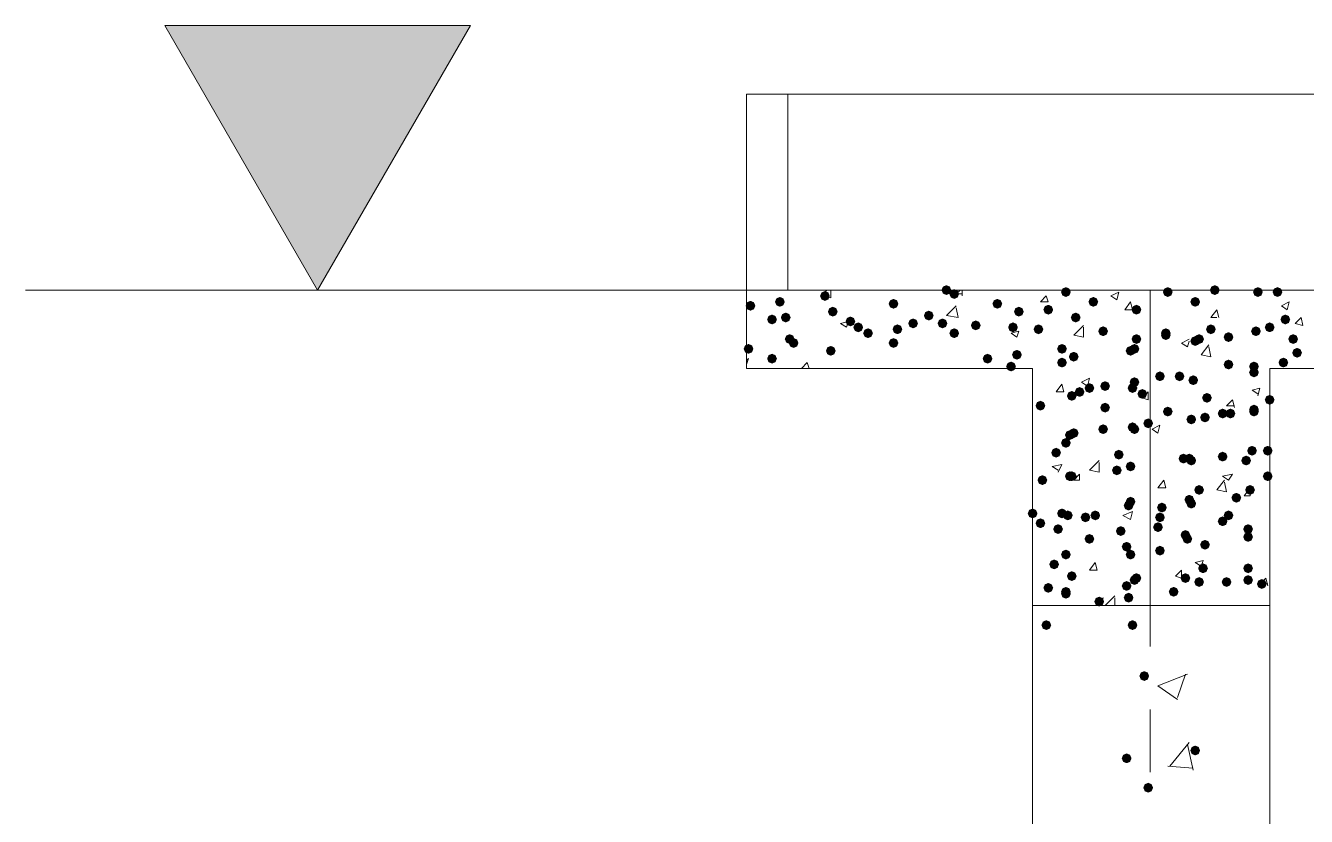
# Model space of a CAD drawing. Header units: millimetres. Extents: x 29 to 95071, y 20 to 67221.
# Drawn here: x 3558 to 6798, y 41572 to 43573 of the extents above; entities that cross this region are included whole.
import ezdxf

# ---------------------------------------------------------------- set-up
doc = ezdxf.new("R2010")
doc.units = ezdxf.units.MM

msp = doc.modelspace()

# ---------------------------------------------------------------- hatches: boundary and pattern name
h = msp.add_hatch(color=7)
h.dxf.hatch_style = 2
h.paths.add_polyline_path([(3910.1, 43572.9), (4683.3, 43572.9), (4296.7, 42903.8)])
h = msp.add_hatch(color=7)
h.dxf.hatch_style = 2
h.paths.add_polyline_path([(5887.7, 42891.4), (5879, 42895), (5875.3, 42903.8), (5879, 42912.5), (5887.7, 42916.2), (5896.5, 42912.5), (5900.1, 42903.8), (5896.5, 42895)])
h = msp.add_hatch(color=7)
h.dxf.hatch_style = 2
h.paths.add_polyline_path([(5907.6, 42881.5), (5898.8, 42885.1), (5895.2, 42893.9), (5898.8, 42902.6), (5907.6, 42906.2), (5916.3, 42902.6), (5919.9, 42893.9), (5916.3, 42885.1)])
h = msp.add_hatch(color=7)
h.dxf.hatch_style = 2
h.paths.add_polyline_path([(6190.1, 42886.4), (6181.3, 42890.1), (6177.7, 42898.8), (6181.3, 42907.6), (6190.1, 42911.2), (6198.8, 42907.6), (6202.5, 42898.8), (6198.8, 42890.1)])
h = msp.add_hatch(color=7)
h.dxf.hatch_style = 2
h.paths.add_polyline_path([(6447.8, 42886.4), (6439.1, 42890.1), (6435.4, 42898.8), (6439.1, 42907.6), (6447.8, 42911.2), (6456.6, 42907.6), (6460.2, 42898.8), (6456.6, 42890.1)])
h = msp.add_hatch(color=7)
h.dxf.hatch_style = 2
h.paths.add_polyline_path([(6566.8, 42891.4), (6558, 42895), (6554.4, 42903.8), (6558, 42912.5), (6566.8, 42916.2), (6575.5, 42912.5), (6579.2, 42903.8), (6575.5, 42895)])
h = msp.add_hatch(color=7)
h.dxf.hatch_style = 2
h.paths.add_polyline_path([(6675.8, 42886.4), (6667.1, 42890.1), (6663.4, 42898.8), (6667.1, 42907.6), (6675.8, 42911.2), (6684.6, 42907.6), (6688.2, 42898.8), (6684.6, 42890.1)])
h = msp.add_hatch(color=7)
h.dxf.hatch_style = 2
h.paths.add_polyline_path([(6725.4, 42886.4), (6716.6, 42890.1), (6713, 42898.8), (6716.6, 42907.6), (6725.4, 42911.2), (6734.1, 42907.6), (6737.8, 42898.8), (6734.1, 42890.1)])
h = msp.add_hatch(color=7)
h.dxf.hatch_style = 2
h.paths.add_polyline_path([(5392.1, 42851.7), (5383.3, 42855.4), (5379.7, 42864.1), (5383.3, 42872.9), (5392.1, 42876.5), (5400.8, 42872.9), (5404.5, 42864.1), (5400.8, 42855.4)])
h = msp.add_hatch(color=7)
h.dxf.hatch_style = 2
h.paths.add_polyline_path([(5466.4, 42861.6), (5457.7, 42865.3), (5454, 42874), (5457.7, 42882.8), (5466.4, 42886.4), (5475.2, 42882.8), (5478.8, 42874), (5475.2, 42865.3)])
h = msp.add_hatch(color=7)
h.dxf.hatch_style = 2
h.paths.add_polyline_path([(5580.4, 42876.5), (5571.7, 42880.1), (5568, 42888.9), (5571.7, 42897.6), (5580.4, 42901.3), (5589.2, 42897.6), (5592.8, 42888.9), (5589.2, 42880.1)])
h = msp.add_hatch(color=7)
h.dxf.hatch_style = 2
h.paths.add_polyline_path([(5753.9, 42856.7), (5745.2, 42860.3), (5741.5, 42869.1), (5745.2, 42877.8), (5753.9, 42881.5), (5762.7, 42877.8), (5766.3, 42869.1), (5762.7, 42860.3)])
h = msp.add_hatch(color=7)
h.dxf.hatch_style = 2
h.paths.add_polyline_path([(6016.6, 42856.7), (6007.8, 42860.3), (6004.2, 42869.1), (6007.8, 42877.8), (6016.6, 42881.5), (6025.4, 42877.8), (6029, 42869.1), (6025.4, 42860.3)])
h = msp.add_hatch(color=7)
h.dxf.hatch_style = 2
h.paths.add_polyline_path([(6259.5, 42861.6), (6250.7, 42865.3), (6247.1, 42874), (6250.7, 42882.8), (6259.5, 42886.4), (6268.2, 42882.8), (6271.9, 42874), (6268.2, 42865.3)])
h = msp.add_hatch(color=7)
h.dxf.hatch_style = 2
h.paths.add_polyline_path([(6517.2, 42861.6), (6508.5, 42865.3), (6504.8, 42874), (6508.5, 42882.8), (6517.2, 42886.4), (6526, 42882.8), (6529.6, 42874), (6526, 42865.3)])
h = msp.add_hatch(color=7)
h.dxf.hatch_style = 2
h.paths.add_polyline_path([(5446.6, 42817), (5437.8, 42820.7), (5434.2, 42829.4), (5437.8, 42838.2), (5446.6, 42841.8), (5455.3, 42838.2), (5459, 42829.4), (5455.3, 42820.7)])
h = msp.add_hatch(color=7)
h.dxf.hatch_style = 2
h.paths.add_polyline_path([(5481.3, 42822), (5472.5, 42825.6), (5468.9, 42834.4), (5472.5, 42843.1), (5481.3, 42846.8), (5490, 42843.1), (5493.7, 42834.4), (5490, 42825.6)])
h = msp.add_hatch(color=7)
h.dxf.hatch_style = 2
h.paths.add_polyline_path([(5600.3, 42836.8), (5591.5, 42840.5), (5587.9, 42849.2), (5591.5, 42858), (5600.3, 42861.6), (5609, 42858), (5612.6, 42849.2), (5609, 42840.5)])
h = msp.add_hatch(color=7)
h.dxf.hatch_style = 2
h.paths.add_polyline_path([(5843.1, 42826.9), (5834.4, 42830.6), (5830.7, 42839.3), (5834.4, 42848.1), (5843.1, 42851.7), (5851.9, 42848.1), (5855.5, 42839.3), (5851.9, 42830.6)])
h = msp.add_hatch(color=7)
h.dxf.hatch_style = 2
h.paths.add_polyline_path([(6071.1, 42836.8), (6062.4, 42840.5), (6058.7, 42849.2), (6062.4, 42858), (6071.1, 42861.6), (6079.9, 42858), (6083.5, 42849.2), (6079.9, 42840.5)])
h = msp.add_hatch(color=7)
h.dxf.hatch_style = 2
h.paths.add_polyline_path([(6145.5, 42841.8), (6136.7, 42845.4), (6133.1, 42854.2), (6136.7, 42862.9), (6145.5, 42866.6), (6154.2, 42862.9), (6157.9, 42854.2), (6154.2, 42845.4)])
h = msp.add_hatch(color=7)
h.dxf.hatch_style = 2
h.paths.add_polyline_path([(6214.9, 42822), (6206.1, 42825.6), (6202.5, 42834.4), (6206.1, 42843.1), (6214.9, 42846.8), (6223.6, 42843.1), (6227.3, 42834.4), (6223.6, 42825.6)])
h = msp.add_hatch(color=7)
h.dxf.hatch_style = 2
h.paths.add_polyline_path([(6368.5, 42841.8), (6359.8, 42845.4), (6356.1, 42854.2), (6359.8, 42862.9), (6368.5, 42866.6), (6377.3, 42862.9), (6380.9, 42854.2), (6377.3, 42845.4)])
h = msp.add_hatch(color=7)
h.dxf.hatch_style = 2
h.paths.add_polyline_path([(6745.2, 42817), (6736.5, 42820.7), (6732.8, 42829.4), (6736.5, 42838.2), (6745.2, 42841.8), (6754, 42838.2), (6757.6, 42829.4), (6754, 42820.7)])
h = msp.add_hatch(color=7)
h.dxf.hatch_style = 2
h.paths.add_polyline_path([(5644.9, 42812.1), (5636.1, 42815.7), (5632.5, 42824.5), (5636.1, 42833.2), (5644.9, 42836.8), (5653.6, 42833.2), (5657.3, 42824.5), (5653.6, 42815.7)])
h = msp.add_hatch(color=7)
h.dxf.hatch_style = 2
h.paths.add_polyline_path([(5664.7, 42797.2), (5655.9, 42800.8), (5652.3, 42809.6), (5655.9, 42818.3), (5664.7, 42822), (5673.4, 42818.3), (5677.1, 42809.6), (5673.4, 42800.8)])
h = msp.add_hatch(color=7)
h.dxf.hatch_style = 2
h.paths.add_polyline_path([(5689.5, 42782.3), (5680.7, 42786), (5677.1, 42794.7), (5680.7, 42803.5), (5689.5, 42807.1), (5698.2, 42803.5), (5701.9, 42794.7), (5698.2, 42786)])
h = msp.add_hatch(color=7)
h.dxf.hatch_style = 2
h.paths.add_polyline_path([(5763.8, 42792.2), (5755.1, 42795.9), (5751.4, 42804.6), (5755.1, 42813.4), (5763.8, 42817), (5772.6, 42813.4), (5776.2, 42804.6), (5772.6, 42795.9)])
h = msp.add_hatch(color=7)
h.dxf.hatch_style = 2
h.paths.add_polyline_path([(5803.5, 42807.1), (5794.7, 42810.8), (5791.1, 42819.5), (5794.7, 42828.3), (5803.5, 42831.9), (5812.2, 42828.3), (5815.9, 42819.5), (5812.2, 42810.8)])
h = msp.add_hatch(color=7)
h.dxf.hatch_style = 2
h.paths.add_polyline_path([(5877.8, 42807.1), (5869.1, 42810.8), (5865.4, 42819.5), (5869.1, 42828.3), (5877.8, 42831.9), (5886.6, 42828.3), (5890.2, 42819.5), (5886.6, 42810.8)])
h = msp.add_hatch(color=7)
h.dxf.hatch_style = 2
h.paths.add_polyline_path([(5907.6, 42782.3), (5898.8, 42786), (5895.2, 42794.7), (5898.8, 42803.5), (5907.6, 42807.1), (5916.3, 42803.5), (5919.9, 42794.7), (5916.3, 42786)])
h = msp.add_hatch(color=7)
h.dxf.hatch_style = 2
h.paths.add_polyline_path([(5962.1, 42802.2), (5953.3, 42805.8), (5949.7, 42814.5), (5953.3, 42823.3), (5962.1, 42826.9), (5970.8, 42823.3), (5974.5, 42814.5), (5970.8, 42805.8)])
h = msp.add_hatch(color=7)
h.dxf.hatch_style = 2
h.paths.add_polyline_path([(6056.3, 42797.2), (6047.5, 42800.8), (6043.9, 42809.6), (6047.5, 42818.3), (6056.3, 42822), (6065, 42818.3), (6068.6, 42809.6), (6065, 42800.8)])
h = msp.add_hatch(color=7)
h.dxf.hatch_style = 2
h.paths.add_polyline_path([(6120.7, 42792.2), (6111.9, 42795.9), (6108.3, 42804.6), (6111.9, 42813.4), (6120.7, 42817), (6129.4, 42813.4), (6133.1, 42804.6), (6129.4, 42795.9)])
h = msp.add_hatch(color=7)
h.dxf.hatch_style = 2
h.paths.add_polyline_path([(6284.3, 42787.3), (6275.5, 42790.9), (6271.9, 42799.7), (6275.5, 42808.4), (6284.3, 42812.1), (6293, 42808.4), (6296.6, 42799.7), (6293, 42790.9)])
h = msp.add_hatch(color=7)
h.dxf.hatch_style = 2
h.paths.add_polyline_path([(6442.9, 42782.3), (6434.1, 42786), (6430.5, 42794.7), (6434.1, 42803.5), (6442.9, 42807.1), (6451.6, 42803.5), (6455.3, 42794.7), (6451.6, 42786)])
h = msp.add_hatch(color=7)
h.dxf.hatch_style = 2
h.paths.add_polyline_path([(6556.9, 42792.2), (6548.1, 42795.9), (6544.5, 42804.6), (6548.1, 42813.4), (6556.9, 42817), (6565.6, 42813.4), (6569.3, 42804.6), (6565.6, 42795.9)])
h = msp.add_hatch(color=7)
h.dxf.hatch_style = 2
h.paths.add_polyline_path([(6670.9, 42787.3), (6662.1, 42790.9), (6658.5, 42799.7), (6662.1, 42808.4), (6670.9, 42812.1), (6679.6, 42808.4), (6683.3, 42799.7), (6679.6, 42790.9)])
h = msp.add_hatch(color=7)
h.dxf.hatch_style = 2
h.paths.add_polyline_path([(6705.6, 42797.2), (6696.8, 42800.8), (6693.2, 42809.6), (6696.8, 42818.3), (6705.6, 42822), (6714.3, 42818.3), (6718, 42809.6), (6714.3, 42800.8)])
h = msp.add_hatch(color=7)
h.dxf.hatch_style = 2
h.paths.add_polyline_path([(5491.2, 42767.5), (5482.5, 42771.1), (5478.8, 42779.8), (5482.5, 42788.6), (5491.2, 42792.2), (5500, 42788.6), (5503.6, 42779.8), (5500, 42771.1)])
h = msp.add_hatch(color=7)
h.dxf.hatch_style = 2
h.paths.add_polyline_path([(5501.1, 42757.5), (5492.4, 42761.2), (5488.7, 42769.9), (5492.4, 42778.7), (5501.1, 42782.3), (5509.9, 42778.7), (5513.5, 42769.9), (5509.9, 42761.2)])
h = msp.add_hatch(color=7)
h.dxf.hatch_style = 2
h.paths.add_polyline_path([(5753.9, 42757.5), (5745.2, 42761.2), (5741.5, 42769.9), (5745.2, 42778.7), (5753.9, 42782.3), (5762.7, 42778.7), (5766.3, 42769.9), (5762.7, 42761.2)])
h = msp.add_hatch(color=7)
h.dxf.hatch_style = 2
h.paths.add_polyline_path([(6368.5, 42767.5), (6359.8, 42771.1), (6356.1, 42779.8), (6359.8, 42788.6), (6368.5, 42792.2), (6377.3, 42788.6), (6380.9, 42779.8), (6377.3, 42771.1)])
h = msp.add_hatch(color=7)
h.dxf.hatch_style = 2
h.paths.add_polyline_path([(6442.9, 42777.4), (6434.1, 42781), (6430.5, 42789.8), (6434.1, 42798.5), (6442.9, 42802.2), (6451.6, 42798.5), (6455.3, 42789.8), (6451.6, 42781)])
h = msp.add_hatch(color=7)
h.dxf.hatch_style = 2
h.paths.add_polyline_path([(6517.2, 42762.5), (6508.5, 42766.1), (6504.8, 42774.9), (6508.5, 42783.6), (6517.2, 42787.3), (6526, 42783.6), (6529.6, 42774.9), (6526, 42766.1)])
h = msp.add_hatch(color=7)
h.dxf.hatch_style = 2
h.paths.add_polyline_path([(6527.1, 42767.5), (6518.4, 42771.1), (6514.7, 42779.8), (6518.4, 42788.6), (6527.1, 42792.2), (6535.9, 42788.6), (6539.5, 42779.8), (6535.9, 42771.1)])
h = msp.add_hatch(color=7)
h.dxf.hatch_style = 2
h.paths.add_polyline_path([(6601.5, 42772.4), (6592.7, 42776.1), (6589.1, 42784.8), (6592.7, 42793.6), (6601.5, 42797.2), (6610.2, 42793.6), (6613.9, 42784.8), (6610.2, 42776.1)])
h = msp.add_hatch(color=7)
h.dxf.hatch_style = 2
h.paths.add_polyline_path([(6765, 42767.5), (6756.3, 42771.1), (6752.6, 42779.8), (6756.3, 42788.6), (6765, 42792.2), (6773.8, 42788.6), (6777.4, 42779.8), (6773.8, 42771.1)])
h = msp.add_hatch(color=7)
h.dxf.hatch_style = 2
h.paths.add_polyline_path([(5387.1, 42742.7), (5378.4, 42746.3), (5374.7, 42755.1), (5378.4, 42763.8), (5387.1, 42767.5), (5395.9, 42763.8), (5399.5, 42755.1), (5395.9, 42746.3)])
h = msp.add_hatch(color=7)
h.dxf.hatch_style = 2
h.paths.add_polyline_path([(5446.6, 42717.9), (5437.8, 42721.5), (5434.2, 42730.3), (5437.8, 42739), (5446.6, 42742.7), (5455.3, 42739), (5459, 42730.3), (5455.3, 42721.5)])
h = msp.add_hatch(color=7)
h.dxf.hatch_style = 2
h.paths.add_polyline_path([(5595.3, 42737.7), (5586.5, 42741.4), (5582.9, 42750.1), (5586.5, 42758.9), (5595.3, 42762.5), (5604, 42758.9), (5607.7, 42750.1), (5604, 42741.4)])
h = msp.add_hatch(color=7)
h.dxf.hatch_style = 2
h.paths.add_polyline_path([(5991.8, 42717.9), (5983.1, 42721.5), (5979.4, 42730.3), (5983.1, 42739), (5991.8, 42742.7), (6000.6, 42739), (6004.2, 42730.3), (6000.6, 42721.5)])
h = msp.add_hatch(color=7)
h.dxf.hatch_style = 2
h.paths.add_polyline_path([(6066.2, 42727.8), (6057.4, 42731.4), (6053.8, 42740.2), (6057.4, 42748.9), (6066.2, 42752.6), (6074.9, 42748.9), (6078.6, 42740.2), (6074.9, 42731.4)])
h = msp.add_hatch(color=7)
h.dxf.hatch_style = 2
h.paths.add_polyline_path([(6180.2, 42742.7), (6171.4, 42746.3), (6167.8, 42755.1), (6171.4, 42763.8), (6180.2, 42767.5), (6188.9, 42763.8), (6192.6, 42755.1), (6188.9, 42746.3)])
h = msp.add_hatch(color=7)
h.dxf.hatch_style = 2
h.paths.add_polyline_path([(6209.9, 42722.8), (6201.2, 42726.5), (6197.5, 42735.2), (6201.2, 42744), (6209.9, 42747.6), (6218.7, 42744), (6222.3, 42735.2), (6218.7, 42726.5)])
h = msp.add_hatch(color=7)
h.dxf.hatch_style = 2
h.paths.add_polyline_path([(6353.6, 42737.7), (6344.9, 42741.4), (6341.3, 42750.1), (6344.9, 42758.9), (6353.6, 42762.5), (6362.4, 42758.9), (6366, 42750.1), (6362.4, 42741.4)])
h = msp.add_hatch(color=7)
h.dxf.hatch_style = 2
h.paths.add_polyline_path([(6363.6, 42742.7), (6354.8, 42746.3), (6351.2, 42755.1), (6354.8, 42763.8), (6363.6, 42767.5), (6372.3, 42763.8), (6376, 42755.1), (6372.3, 42746.3)])
h = msp.add_hatch(color=7)
h.dxf.hatch_style = 2
h.paths.add_polyline_path([(6775, 42732.8), (6766.2, 42736.4), (6762.6, 42745.2), (6766.2, 42753.9), (6775, 42757.5), (6783.7, 42753.9), (6787.3, 42745.2), (6783.7, 42736.4)])
h = msp.add_hatch(color=7)
h.dxf.hatch_style = 2
h.paths.add_polyline_path([(6051.3, 42698.1), (6042.5, 42701.7), (6038.9, 42710.5), (6042.5, 42719.2), (6051.3, 42722.8), (6060, 42719.2), (6063.7, 42710.5), (6060, 42701.7)])
h = msp.add_hatch(color=7)
h.dxf.hatch_style = 2
h.paths.add_polyline_path([(6180.2, 42708), (6171.4, 42711.6), (6167.8, 42720.4), (6171.4, 42729.1), (6180.2, 42732.8), (6188.9, 42729.1), (6192.6, 42720.4), (6188.9, 42711.6)])
h = msp.add_hatch(color=7)
h.dxf.hatch_style = 2
h.paths.add_polyline_path([(6601.5, 42703), (6592.7, 42706.7), (6589.1, 42715.4), (6592.7, 42724.2), (6601.5, 42727.8), (6610.2, 42724.2), (6613.9, 42715.4), (6610.2, 42706.7)])
h = msp.add_hatch(color=7)
h.dxf.hatch_style = 2
h.paths.add_polyline_path([(6665.9, 42698.1), (6657.2, 42701.7), (6653.5, 42710.5), (6657.2, 42719.2), (6665.9, 42722.8), (6674.7, 42719.2), (6678.3, 42710.5), (6674.7, 42701.7)])
h = msp.add_hatch(color=7)
h.dxf.hatch_style = 2
h.paths.add_polyline_path([(6665.9, 42683.2), (6657.2, 42686.8), (6653.5, 42695.6), (6657.2, 42704.3), (6665.9, 42708), (6674.7, 42704.3), (6678.3, 42695.6), (6674.7, 42686.8)])
h = msp.add_hatch(color=7)
h.dxf.hatch_style = 2
h.paths.add_polyline_path([(6740.3, 42708), (6731.5, 42711.6), (6727.9, 42720.4), (6731.5, 42729.1), (6740.3, 42732.8), (6749, 42729.1), (6752.6, 42720.4), (6749, 42711.6)])
h = msp.add_hatch(color=7)
h.dxf.hatch_style = 2
h.paths.add_polyline_path([(6363.6, 42658.4), (6354.8, 42662.1), (6351.2, 42670.8), (6354.8, 42679.6), (6363.6, 42683.2), (6372.3, 42679.6), (6376, 42670.8), (6372.3, 42662.1)])
h = msp.add_hatch(color=7)
h.dxf.hatch_style = 2
h.paths.add_polyline_path([(6428, 42673.3), (6419.2, 42676.9), (6415.6, 42685.7), (6419.2, 42694.4), (6428, 42698.1), (6436.7, 42694.4), (6440.4, 42685.7), (6436.7, 42676.9)])
h = msp.add_hatch(color=7)
h.dxf.hatch_style = 2
h.paths.add_polyline_path([(6477.6, 42673.3), (6468.8, 42676.9), (6465.2, 42685.7), (6468.8, 42694.4), (6477.6, 42698.1), (6486.3, 42694.4), (6490, 42685.7), (6486.3, 42676.9)])
h = msp.add_hatch(color=7)
h.dxf.hatch_style = 2
h.paths.add_polyline_path([(6512.3, 42663.4), (6503.5, 42667), (6499.9, 42675.8), (6503.5, 42684.5), (6512.3, 42688.2), (6521, 42684.5), (6524.6, 42675.8), (6521, 42667)])
h = msp.add_hatch(color=7)
h.dxf.hatch_style = 2
h.paths.add_polyline_path([(6204.9, 42623.7), (6196.2, 42627.4), (6192.6, 42636.1), (6196.2, 42644.9), (6204.9, 42648.5), (6213.7, 42644.9), (6217.3, 42636.1), (6213.7, 42627.4)])
h = msp.add_hatch(color=7)
h.dxf.hatch_style = 2
h.paths.add_polyline_path([(6224.8, 42633.6), (6216, 42637.3), (6212.4, 42646), (6216, 42654.8), (6224.8, 42658.4), (6233.5, 42654.8), (6237.2, 42646), (6233.5, 42637.3)])
h = msp.add_hatch(color=7)
h.dxf.hatch_style = 2
h.paths.add_polyline_path([(6249.6, 42643.5), (6240.8, 42647.2), (6237.2, 42655.9), (6240.8, 42664.7), (6249.6, 42668.3), (6258.3, 42664.7), (6261.9, 42655.9), (6258.3, 42647.2)])
h = msp.add_hatch(color=7)
h.dxf.hatch_style = 2
h.paths.add_polyline_path([(6289.2, 42648.5), (6280.5, 42652.1), (6276.8, 42660.9), (6280.5, 42669.6), (6289.2, 42673.3), (6298, 42669.6), (6301.6, 42660.9), (6298, 42652.1)])
h = msp.add_hatch(color=7)
h.dxf.hatch_style = 2
h.paths.add_polyline_path([(6358.6, 42643.5), (6349.9, 42647.2), (6346.2, 42655.9), (6349.9, 42664.7), (6358.6, 42668.3), (6367.4, 42664.7), (6371, 42655.9), (6367.4, 42647.2)])
h = msp.add_hatch(color=7)
h.dxf.hatch_style = 2
h.paths.add_polyline_path([(6383.4, 42628.7), (6374.6, 42632.3), (6371, 42641.1), (6374.6, 42649.8), (6383.4, 42653.5), (6392.1, 42649.8), (6395.8, 42641.1), (6392.1, 42632.3)])
h = msp.add_hatch(color=7)
h.dxf.hatch_style = 2
h.paths.add_polyline_path([(6547, 42618.8), (6538.2, 42622.4), (6534.6, 42631.2), (6538.2, 42639.9), (6547, 42643.5), (6555.7, 42639.9), (6559.3, 42631.2), (6555.7, 42622.4)])
h = msp.add_hatch(color=7)
h.dxf.hatch_style = 2
h.paths.add_polyline_path([(6125.6, 42598.9), (6116.9, 42602.6), (6113.3, 42611.3), (6116.9, 42620.1), (6125.6, 42623.7), (6134.4, 42620.1), (6138, 42611.3), (6134.4, 42602.6)])
h = msp.add_hatch(color=7)
h.dxf.hatch_style = 2
h.paths.add_polyline_path([(6289.2, 42594), (6280.5, 42597.6), (6276.8, 42606.4), (6280.5, 42615.1), (6289.2, 42618.8), (6298, 42615.1), (6301.6, 42606.4), (6298, 42597.6)])
h = msp.add_hatch(color=7)
h.dxf.hatch_style = 2
h.paths.add_polyline_path([(6665.9, 42589), (6657.2, 42592.7), (6653.5, 42601.4), (6657.2, 42610.2), (6665.9, 42613.8), (6674.7, 42610.2), (6678.3, 42601.4), (6674.7, 42592.7)])
h = msp.add_hatch(color=7)
h.dxf.hatch_style = 2
h.paths.add_polyline_path([(6705.6, 42613.8), (6696.8, 42617.4), (6693.2, 42626.2), (6696.8, 42634.9), (6705.6, 42638.6), (6714.3, 42634.9), (6718, 42626.2), (6714.3, 42617.4)])
h = msp.add_hatch(color=7)
h.dxf.hatch_style = 2
h.paths.add_polyline_path([(6398.3, 42554.3), (6389.5, 42558), (6385.9, 42566.7), (6389.5, 42575.5), (6398.3, 42579.1), (6407, 42575.5), (6410.6, 42566.7), (6407, 42558)])
h = msp.add_hatch(color=7)
h.dxf.hatch_style = 2
h.paths.add_polyline_path([(6447.8, 42584.1), (6439.1, 42587.7), (6435.4, 42596.5), (6439.1, 42605.2), (6447.8, 42608.8), (6456.6, 42605.2), (6460.2, 42596.5), (6456.6, 42587.7)])
h = msp.add_hatch(color=7)
h.dxf.hatch_style = 2
h.paths.add_polyline_path([(6507.3, 42564.2), (6498.5, 42567.9), (6494.9, 42576.6), (6498.5, 42585.4), (6507.3, 42589), (6516, 42585.4), (6519.7, 42576.6), (6516, 42567.9)])
h = msp.add_hatch(color=7)
h.dxf.hatch_style = 2
h.paths.add_polyline_path([(6542, 42569.2), (6533.2, 42572.8), (6529.6, 42581.6), (6533.2, 42590.3), (6542, 42594), (6550.7, 42590.3), (6554.4, 42581.6), (6550.7, 42572.8)])
h = msp.add_hatch(color=7)
h.dxf.hatch_style = 2
h.paths.add_polyline_path([(6586.6, 42579.1), (6577.9, 42582.7), (6574.2, 42591.5), (6577.9, 42600.3), (6586.6, 42603.9), (6595.4, 42600.3), (6599, 42591.5), (6595.4, 42582.7)])
h = msp.add_hatch(color=7)
h.dxf.hatch_style = 2
h.paths.add_polyline_path([(6606.4, 42579.1), (6597.7, 42582.7), (6594, 42591.5), (6597.7, 42600.3), (6606.4, 42603.9), (6615.2, 42600.3), (6618.8, 42591.5), (6615.2, 42582.7)])
h = msp.add_hatch(color=7)
h.dxf.hatch_style = 2
h.paths.add_polyline_path([(6665.9, 42584.1), (6657.2, 42587.7), (6653.5, 42596.5), (6657.2, 42605.2), (6665.9, 42608.8), (6674.7, 42605.2), (6678.3, 42596.5), (6674.7, 42587.7)])
h = msp.add_hatch(color=7)
h.dxf.hatch_style = 2
h.paths.add_polyline_path([(6200, 42524.6), (6191.2, 42528.2), (6187.6, 42537), (6191.2, 42545.7), (6200, 42549.4), (6208.7, 42545.7), (6212.4, 42537), (6208.7, 42528.2)])
h = msp.add_hatch(color=7)
h.dxf.hatch_style = 2
h.paths.add_polyline_path([(6209.9, 42529.5), (6201.2, 42533.2), (6197.5, 42541.9), (6201.2, 42550.7), (6209.9, 42554.3), (6218.7, 42550.7), (6222.3, 42541.9), (6218.7, 42533.2)])
h = msp.add_hatch(color=7)
h.dxf.hatch_style = 2
h.paths.add_polyline_path([(6284.3, 42539.5), (6275.5, 42543.1), (6271.9, 42551.8), (6275.5, 42560.6), (6284.3, 42564.2), (6293, 42560.6), (6296.6, 42551.8), (6293, 42543.1)])
h = msp.add_hatch(color=7)
h.dxf.hatch_style = 2
h.paths.add_polyline_path([(6358.6, 42544.4), (6349.9, 42548.1), (6346.2, 42556.8), (6349.9, 42565.6), (6358.6, 42569.2), (6367.4, 42565.6), (6371, 42556.8), (6367.4, 42548.1)])
h = msp.add_hatch(color=7)
h.dxf.hatch_style = 2
h.paths.add_polyline_path([(6363.6, 42539.5), (6354.8, 42543.1), (6351.2, 42551.8), (6354.8, 42560.6), (6363.6, 42564.2), (6372.3, 42560.6), (6376, 42551.8), (6372.3, 42543.1)])
h = msp.add_hatch(color=7)
h.dxf.hatch_style = 2
h.paths.add_polyline_path([(6190.1, 42504.8), (6181.3, 42508.4), (6177.7, 42517.2), (6181.3, 42525.9), (6190.1, 42529.5), (6198.8, 42525.9), (6202.5, 42517.2), (6198.8, 42508.4)])
h = msp.add_hatch(color=7)
h.dxf.hatch_style = 2
h.paths.add_polyline_path([(6165.3, 42480), (6156.5, 42483.6), (6152.9, 42492.4), (6156.5, 42501.1), (6165.3, 42504.8), (6174, 42501.1), (6177.7, 42492.4), (6174, 42483.6)])
h = msp.add_hatch(color=7)
h.dxf.hatch_style = 2
h.paths.add_polyline_path([(6323.9, 42475), (6315.2, 42478.7), (6311.5, 42487.4), (6315.2, 42496.2), (6323.9, 42499.8), (6332.7, 42496.2), (6336.3, 42487.4), (6332.7, 42478.7)])
h = msp.add_hatch(color=7)
h.dxf.hatch_style = 2
h.paths.add_polyline_path([(6487.5, 42465.1), (6478.7, 42468.7), (6475.1, 42477.5), (6478.7, 42486.3), (6487.5, 42489.9), (6496.2, 42486.3), (6499.9, 42477.5), (6496.2, 42468.7)])
h = msp.add_hatch(color=7)
h.dxf.hatch_style = 2
h.paths.add_polyline_path([(6502.3, 42465.1), (6493.6, 42468.7), (6490, 42477.5), (6493.6, 42486.3), (6502.3, 42489.9), (6511.1, 42486.3), (6514.7, 42477.5), (6511.1, 42468.7)])
h = msp.add_hatch(color=7)
h.dxf.hatch_style = 2
h.paths.add_polyline_path([(6507.3, 42460.2), (6498.5, 42463.8), (6494.9, 42472.5), (6498.5, 42481.3), (6507.3, 42484.9), (6516, 42481.3), (6519.7, 42472.5), (6516, 42463.8)])
h = msp.add_hatch(color=7)
h.dxf.hatch_style = 2
h.paths.add_polyline_path([(6586.6, 42470.1), (6577.9, 42473.7), (6574.2, 42482.5), (6577.9, 42491.2), (6586.6, 42494.8), (6595.4, 42491.2), (6599, 42482.5), (6595.4, 42473.7)])
h = msp.add_hatch(color=7)
h.dxf.hatch_style = 2
h.paths.add_polyline_path([(6646.1, 42460.2), (6637.3, 42463.8), (6633.7, 42472.5), (6637.3, 42481.3), (6646.1, 42484.9), (6654.8, 42481.3), (6658.5, 42472.5), (6654.8, 42463.8)])
h = msp.add_hatch(color=7)
h.dxf.hatch_style = 2
h.paths.add_polyline_path([(6661, 42484.9), (6652.2, 42488.6), (6648.6, 42497.3), (6652.2, 42506.1), (6661, 42509.7), (6669.7, 42506.1), (6673.3, 42497.3), (6669.7, 42488.6)])
h = msp.add_hatch(color=7)
h.dxf.hatch_style = 2
h.paths.add_polyline_path([(6700.6, 42484.9), (6691.9, 42488.6), (6688.2, 42497.3), (6691.9, 42506.1), (6700.6, 42509.7), (6709.4, 42506.1), (6713, 42497.3), (6709.4, 42488.6)])
h = msp.add_hatch(color=7)
h.dxf.hatch_style = 2
h.paths.add_polyline_path([(6318.9, 42435.4), (6310.2, 42439), (6306.6, 42447.8), (6310.2, 42456.5), (6318.9, 42460.2), (6327.7, 42456.5), (6331.3, 42447.8), (6327.7, 42439)])
h = msp.add_hatch(color=7)
h.dxf.hatch_style = 2
h.paths.add_polyline_path([(6353.6, 42445.3), (6344.9, 42448.9), (6341.3, 42457.7), (6344.9, 42466.4), (6353.6, 42470.1), (6362.4, 42466.4), (6366, 42457.7), (6362.4, 42448.9)])
h = msp.add_hatch(color=7)
h.dxf.hatch_style = 2
h.paths.add_polyline_path([(6130.6, 42410.6), (6121.8, 42414.2), (6118.2, 42423), (6121.8, 42431.7), (6130.6, 42435.4), (6139.4, 42431.7), (6143, 42423), (6139.4, 42414.2)])
h = msp.add_hatch(color=7)
h.dxf.hatch_style = 2
h.paths.add_polyline_path([(6200, 42420.5), (6191.2, 42424.1), (6187.6, 42432.9), (6191.2, 42441.6), (6200, 42445.3), (6208.7, 42441.6), (6212.4, 42432.9), (6208.7, 42424.1)])
h = msp.add_hatch(color=7)
h.dxf.hatch_style = 2
h.paths.add_polyline_path([(6204.9, 42420.5), (6196.2, 42424.1), (6192.6, 42432.9), (6196.2, 42441.6), (6204.9, 42445.3), (6213.7, 42441.6), (6217.3, 42432.9), (6213.7, 42424.1)])
h = msp.add_hatch(color=7)
h.dxf.hatch_style = 2
h.paths.add_polyline_path([(6700.6, 42420.5), (6691.9, 42424.1), (6688.2, 42432.9), (6691.9, 42441.6), (6700.6, 42445.3), (6709.4, 42441.6), (6713, 42432.9), (6709.4, 42424.1)])
h = msp.add_hatch(color=7)
h.dxf.hatch_style = 2
h.paths.add_polyline_path([(6502.3, 42361), (6493.6, 42364.7), (6490, 42373.4), (6493.6, 42382.2), (6502.3, 42385.8), (6511.1, 42382.2), (6514.7, 42373.4), (6511.1, 42364.7)])
h = msp.add_hatch(color=7)
h.dxf.hatch_style = 2
h.paths.add_polyline_path([(6527.1, 42385.8), (6518.4, 42389.4), (6514.7, 42398.2), (6518.4, 42406.9), (6527.1, 42410.6), (6535.9, 42406.9), (6539.5, 42398.2), (6535.9, 42389.4)])
h = msp.add_hatch(color=7)
h.dxf.hatch_style = 2
h.paths.add_polyline_path([(6621.3, 42366), (6612.5, 42369.6), (6608.9, 42378.4), (6612.5, 42387.1), (6621.3, 42390.8), (6630.1, 42387.1), (6633.7, 42378.4), (6630.1, 42369.6)])
h = msp.add_hatch(color=7)
h.dxf.hatch_style = 2
h.paths.add_polyline_path([(6656, 42385.8), (6647.2, 42389.4), (6643.6, 42398.2), (6647.2, 42406.9), (6656, 42410.6), (6664.7, 42406.9), (6668.4, 42398.2), (6664.7, 42389.4)])
h = msp.add_hatch(color=7)
h.dxf.hatch_style = 2
h.paths.add_polyline_path([(6348.7, 42346.2), (6339.9, 42349.8), (6336.3, 42358.5), (6339.9, 42367.3), (6348.7, 42370.9), (6357.4, 42367.3), (6361.1, 42358.5), (6357.4, 42349.8)])
h = msp.add_hatch(color=7)
h.dxf.hatch_style = 2
h.paths.add_polyline_path([(6353.6, 42356.1), (6344.9, 42359.7), (6341.3, 42368.5), (6344.9, 42377.2), (6353.6, 42380.8), (6362.4, 42377.2), (6366, 42368.5), (6362.4, 42359.7)])
h = msp.add_hatch(color=7)
h.dxf.hatch_style = 2
h.paths.add_polyline_path([(6433, 42341.2), (6424.2, 42344.8), (6420.6, 42353.6), (6424.2, 42362.3), (6433, 42366), (6441.7, 42362.3), (6445.3, 42353.6), (6441.7, 42344.8)])
h = msp.add_hatch(color=7)
h.dxf.hatch_style = 2
h.paths.add_polyline_path([(6507.3, 42351.1), (6498.5, 42354.7), (6494.9, 42363.5), (6498.5, 42372.3), (6507.3, 42375.9), (6516, 42372.3), (6519.7, 42363.5), (6516, 42354.7)])
h = msp.add_hatch(color=7)
h.dxf.hatch_style = 2
h.paths.add_polyline_path([(6105.8, 42326.3), (6097.1, 42330), (6093.4, 42338.7), (6097.1, 42347.5), (6105.8, 42351.1), (6114.6, 42347.5), (6118.2, 42338.7), (6114.6, 42330)])
h = msp.add_hatch(color=7)
h.dxf.hatch_style = 2
h.paths.add_polyline_path([(6125.6, 42301.5), (6116.9, 42305.2), (6113.3, 42313.9), (6116.9, 42322.7), (6125.6, 42326.3), (6134.4, 42322.7), (6138, 42313.9), (6134.4, 42305.2)])
h = msp.add_hatch(color=7)
h.dxf.hatch_style = 2
h.paths.add_polyline_path([(6180.2, 42326.3), (6171.4, 42330), (6167.8, 42338.7), (6171.4, 42347.5), (6180.2, 42351.1), (6188.9, 42347.5), (6192.6, 42338.7), (6188.9, 42330)])
h = msp.add_hatch(color=7)
h.dxf.hatch_style = 2
h.paths.add_polyline_path([(6195, 42321.4), (6186.3, 42325), (6182.6, 42333.8), (6186.3, 42342.5), (6195, 42346.2), (6203.8, 42342.5), (6207.4, 42333.8), (6203.8, 42325)])
h = msp.add_hatch(color=7)
h.dxf.hatch_style = 2
h.paths.add_polyline_path([(6239.6, 42316.4), (6230.9, 42320.1), (6227.3, 42328.8), (6230.9, 42337.6), (6239.6, 42341.2), (6248.4, 42337.6), (6252, 42328.8), (6248.4, 42320.1)])
h = msp.add_hatch(color=7)
h.dxf.hatch_style = 2
h.paths.add_polyline_path([(6264.4, 42321.4), (6255.7, 42325), (6252, 42333.8), (6255.7, 42342.5), (6264.4, 42346.2), (6273.2, 42342.5), (6276.8, 42333.8), (6273.2, 42325)])
h = msp.add_hatch(color=7)
h.dxf.hatch_style = 2
h.paths.add_polyline_path([(6428, 42316.4), (6419.2, 42320.1), (6415.6, 42328.8), (6419.2, 42337.6), (6428, 42341.2), (6436.7, 42337.6), (6440.4, 42328.8), (6436.7, 42320.1)])
h = msp.add_hatch(color=7)
h.dxf.hatch_style = 2
h.paths.add_polyline_path([(6586.6, 42306.5), (6577.9, 42310.1), (6574.2, 42318.9), (6577.9, 42327.6), (6586.6, 42331.3), (6595.4, 42327.6), (6599, 42318.9), (6595.4, 42310.1)])
h = msp.add_hatch(color=7)
h.dxf.hatch_style = 2
h.paths.add_polyline_path([(6601.5, 42321.4), (6592.7, 42325), (6589.1, 42333.8), (6592.7, 42342.5), (6601.5, 42346.2), (6610.2, 42342.5), (6613.9, 42333.8), (6610.2, 42325)])
h = msp.add_hatch(color=7)
h.dxf.hatch_style = 2
h.paths.add_polyline_path([(6170.3, 42286.7), (6161.5, 42290.3), (6157.9, 42299.1), (6161.5, 42307.8), (6170.3, 42311.5), (6179, 42307.8), (6182.6, 42299.1), (6179, 42290.3)])
h = msp.add_hatch(color=7)
h.dxf.hatch_style = 2
h.paths.add_polyline_path([(6249.6, 42261.9), (6240.8, 42265.5), (6237.2, 42274.3), (6240.8, 42283), (6249.6, 42286.7), (6258.3, 42283), (6261.9, 42274.3), (6258.3, 42265.5)])
h = msp.add_hatch(color=7)
h.dxf.hatch_style = 2
h.paths.add_polyline_path([(6328.9, 42281.7), (6320.1, 42285.4), (6316.5, 42294.1), (6320.1, 42302.9), (6328.9, 42306.5), (6337.6, 42302.9), (6341.3, 42294.1), (6337.6, 42285.4)])
h = msp.add_hatch(color=7)
h.dxf.hatch_style = 2
h.paths.add_polyline_path([(6423, 42291.6), (6414.3, 42295.3), (6410.6, 42304), (6414.3, 42312.8), (6423, 42316.4), (6431.8, 42312.8), (6435.4, 42304), (6431.8, 42295.3)])
h = msp.add_hatch(color=7)
h.dxf.hatch_style = 2
h.paths.add_polyline_path([(6492.4, 42271.8), (6483.7, 42275.4), (6480, 42284.2), (6483.7, 42292.9), (6492.4, 42296.6), (6501.2, 42292.9), (6504.8, 42284.2), (6501.2, 42275.4)])
h = msp.add_hatch(color=7)
h.dxf.hatch_style = 2
h.paths.add_polyline_path([(6497.4, 42261.9), (6488.6, 42265.5), (6485, 42274.3), (6488.6, 42283), (6497.4, 42286.7), (6506.1, 42283), (6509.8, 42274.3), (6506.1, 42265.5)])
h = msp.add_hatch(color=7)
h.dxf.hatch_style = 2
h.paths.add_polyline_path([(6651, 42286.7), (6642.3, 42290.3), (6638.6, 42299.1), (6642.3, 42307.8), (6651, 42311.5), (6659.8, 42307.8), (6663.4, 42299.1), (6659.8, 42290.3)])
h = msp.add_hatch(color=7)
h.dxf.hatch_style = 2
h.paths.add_polyline_path([(6651, 42266.8), (6642.3, 42270.5), (6638.6, 42279.2), (6642.3, 42288), (6651, 42291.6), (6659.8, 42288), (6663.4, 42279.2), (6659.8, 42270.5)])
h = msp.add_hatch(color=7)
h.dxf.hatch_style = 2
h.paths.add_polyline_path([(6343.7, 42242.1), (6335, 42245.7), (6331.3, 42254.5), (6335, 42263.2), (6343.7, 42266.8), (6352.5, 42263.2), (6356.1, 42254.5), (6352.5, 42245.7)])
h = msp.add_hatch(color=7)
h.dxf.hatch_style = 2
h.paths.add_polyline_path([(6428, 42232.2), (6419.2, 42235.8), (6415.6, 42244.5), (6419.2, 42253.3), (6428, 42256.9), (6436.7, 42253.3), (6440.4, 42244.5), (6436.7, 42235.8)])
h = msp.add_hatch(color=7)
h.dxf.hatch_style = 2
h.paths.add_polyline_path([(6542, 42247), (6533.2, 42250.7), (6529.6, 42259.4), (6533.2, 42268.2), (6542, 42271.8), (6550.7, 42268.2), (6554.4, 42259.4), (6550.7, 42250.7)])
h = msp.add_hatch(color=7)
h.dxf.hatch_style = 2
h.paths.add_polyline_path([(6160.3, 42197.5), (6151.6, 42201.1), (6147.9, 42209.8), (6151.6, 42218.6), (6160.3, 42222.2), (6169.1, 42218.6), (6172.7, 42209.8), (6169.1, 42201.1)])
h = msp.add_hatch(color=7)
h.dxf.hatch_style = 2
h.paths.add_polyline_path([(6190.1, 42222.2), (6181.3, 42225.9), (6177.7, 42234.6), (6181.3, 42243.4), (6190.1, 42247), (6198.8, 42243.4), (6202.5, 42234.6), (6198.8, 42225.9)])
h = msp.add_hatch(color=7)
h.dxf.hatch_style = 2
h.paths.add_polyline_path([(6353.6, 42222.2), (6344.9, 42225.9), (6341.3, 42234.6), (6344.9, 42243.4), (6353.6, 42247), (6362.4, 42243.4), (6366, 42234.6), (6362.4, 42225.9)])
h = msp.add_hatch(color=7)
h.dxf.hatch_style = 2
h.paths.add_polyline_path([(6204.9, 42167.7), (6196.2, 42171.4), (6192.6, 42180.1), (6196.2, 42188.9), (6204.9, 42192.5), (6213.7, 42188.9), (6217.3, 42180.1), (6213.7, 42171.4)])
h = msp.add_hatch(color=7)
h.dxf.hatch_style = 2
h.paths.add_polyline_path([(6537, 42187.5), (6528.3, 42191.2), (6524.6, 42199.9), (6528.3, 42208.7), (6537, 42212.3), (6545.8, 42208.7), (6549.4, 42199.9), (6545.8, 42191.2)])
h = msp.add_hatch(color=7)
h.dxf.hatch_style = 2
h.paths.add_polyline_path([(6651, 42187.5), (6642.3, 42191.2), (6638.6, 42199.9), (6642.3, 42208.7), (6651, 42212.3), (6659.8, 42208.7), (6663.4, 42199.9), (6659.8, 42191.2)])
h = msp.add_hatch(color=7)
h.dxf.hatch_style = 2
h.paths.add_polyline_path([(6145.5, 42138), (6136.7, 42141.6), (6133.1, 42150.4), (6136.7, 42159.1), (6145.5, 42162.8), (6154.2, 42159.1), (6157.9, 42150.4), (6154.2, 42141.6)])
h = msp.add_hatch(color=7)
h.dxf.hatch_style = 2
h.paths.add_polyline_path([(6343.7, 42142.9), (6335, 42146.6), (6331.3, 42155.3), (6335, 42164.1), (6343.7, 42167.7), (6352.5, 42164.1), (6356.1, 42155.3), (6352.5, 42146.6)])
h = msp.add_hatch(color=7)
h.dxf.hatch_style = 2
h.paths.add_polyline_path([(6363.6, 42157.8), (6354.8, 42161.4), (6351.2, 42170.2), (6354.8, 42178.9), (6363.6, 42182.6), (6372.3, 42178.9), (6376, 42170.2), (6372.3, 42161.4)])
h = msp.add_hatch(color=7)
h.dxf.hatch_style = 2
h.paths.add_polyline_path([(6368.5, 42162.8), (6359.8, 42166.4), (6356.1, 42175.2), (6359.8, 42183.9), (6368.5, 42187.5), (6377.3, 42183.9), (6380.9, 42175.2), (6377.3, 42166.4)])
h = msp.add_hatch(color=7)
h.dxf.hatch_style = 2
h.paths.add_polyline_path([(6492.4, 42162.8), (6483.7, 42166.4), (6480, 42175.2), (6483.7, 42183.9), (6492.4, 42187.5), (6501.2, 42183.9), (6504.8, 42175.2), (6501.2, 42166.4)])
h = msp.add_hatch(color=7)
h.dxf.hatch_style = 2
h.paths.add_polyline_path([(6527.1, 42152.8), (6518.4, 42156.5), (6514.7, 42165.2), (6518.4, 42174), (6527.1, 42177.6), (6535.9, 42174), (6539.5, 42165.2), (6535.9, 42156.5)])
h = msp.add_hatch(color=7)
h.dxf.hatch_style = 2
h.paths.add_polyline_path([(6596.5, 42152.8), (6587.8, 42156.5), (6584.1, 42165.2), (6587.8, 42174), (6596.5, 42177.6), (6605.3, 42174), (6608.9, 42165.2), (6605.3, 42156.5)])
h = msp.add_hatch(color=7)
h.dxf.hatch_style = 2
h.paths.add_polyline_path([(6651, 42157.8), (6642.3, 42161.4), (6638.6, 42170.2), (6642.3, 42178.9), (6651, 42182.6), (6659.8, 42178.9), (6663.4, 42170.2), (6659.8, 42161.4)])
h = msp.add_hatch(color=7)
h.dxf.hatch_style = 2
h.paths.add_polyline_path([(6685.7, 42147.9), (6677, 42151.5), (6673.3, 42160.3), (6677, 42169), (6685.7, 42172.7), (6694.5, 42169), (6698.1, 42160.3), (6694.5, 42151.5)])
h = msp.add_hatch(color=7)
h.dxf.hatch_style = 2
h.paths.add_polyline_path([(6190.1, 42128.1), (6181.3, 42131.7), (6177.7, 42140.5), (6181.3, 42149.2), (6190.1, 42152.8), (6198.8, 42149.2), (6202.5, 42140.5), (6198.8, 42131.7)])
h = msp.add_hatch(color=7)
h.dxf.hatch_style = 2
h.paths.add_polyline_path([(6190.1, 42123.1), (6181.3, 42126.7), (6177.7, 42135.5), (6181.3, 42144.3), (6190.1, 42147.9), (6198.8, 42144.3), (6202.5, 42135.5), (6198.8, 42126.7)])
h = msp.add_hatch(color=7)
h.dxf.hatch_style = 2
h.paths.add_polyline_path([(6274.3, 42103.3), (6265.6, 42106.9), (6261.9, 42115.7), (6265.6, 42124.4), (6274.3, 42128.1), (6283.1, 42124.4), (6286.7, 42115.7), (6283.1, 42106.9)])
h = msp.add_hatch(color=7)
h.dxf.hatch_style = 2
h.paths.add_polyline_path([(6348.7, 42113.2), (6339.9, 42116.8), (6336.3, 42125.6), (6339.9, 42134.3), (6348.7, 42138), (6357.4, 42134.3), (6361.1, 42125.6), (6357.4, 42116.8)])
h = msp.add_hatch(color=7)
h.dxf.hatch_style = 2
h.paths.add_polyline_path([(6462.7, 42128.1), (6453.9, 42131.7), (6450.3, 42140.5), (6453.9, 42149.2), (6462.7, 42152.8), (6471.4, 42149.2), (6475.1, 42140.5), (6471.4, 42131.7)])
h = msp.add_hatch(color=7)
h.dxf.hatch_style = 2
h.paths.add_polyline_path([(6140.5, 42043.8), (6131.8, 42047.4), (6128.1, 42056.2), (6131.8, 42064.9), (6140.5, 42068.6), (6149.3, 42064.9), (6152.9, 42056.2), (6149.3, 42047.4)])
h = msp.add_hatch(color=7)
h.dxf.hatch_style = 2
h.paths.add_polyline_path([(6358.6, 42043.8), (6349.9, 42047.4), (6346.2, 42056.2), (6349.9, 42064.9), (6358.6, 42068.6), (6367.4, 42064.9), (6371, 42056.2), (6367.4, 42047.4)])
h = msp.add_hatch(color=7)
h.dxf.hatch_style = 2
h.paths.add_polyline_path([(6388.3, 41914.9), (6379.6, 41918.6), (6376, 41927.3), (6379.6, 41936.1), (6388.3, 41939.7), (6397.1, 41936.1), (6400.7, 41927.3), (6397.1, 41918.6)])
h = msp.add_hatch(color=7)
h.dxf.hatch_style = 2
h.paths.add_polyline_path([(6517.2, 41726.6), (6508.5, 41730.2), (6504.8, 41739), (6508.5, 41747.7), (6517.2, 41751.4), (6526, 41747.7), (6529.6, 41739), (6526, 41730.2)])
h = msp.add_hatch(color=7)
h.dxf.hatch_style = 2
h.paths.add_polyline_path([(6343.7, 41706.8), (6335, 41710.4), (6331.3, 41719.1), (6335, 41727.9), (6343.7, 41731.5), (6352.5, 41727.9), (6356.1, 41719.1), (6352.5, 41710.4)])
h = msp.add_hatch(color=7)
h.dxf.hatch_style = 2
h.paths.add_polyline_path([(6398.3, 41632.4), (6389.5, 41636), (6385.9, 41644.8), (6389.5, 41653.6), (6398.3, 41657.2), (6407, 41653.6), (6410.6, 41644.8), (6407, 41636)])

# ---------------------------------------------------------------- linework, layer by layer
at = {"color": 7, "lineweight": 0}
msp.add_lwpolyline([(3910.1, 43572.9), (4683.3, 43572.9), (4296.7, 42903.8)], close=True, dxfattribs=at)
for points in [[(5382.2, 42705.5), (5382.2, 43399.4)], [(5382.2, 43399.4), (9907.5, 43399.4)], [(5486.3, 42903.8), (5486.3, 43399.4)], [(5382.2, 42903.8), (3558.2, 42903.8)], [(5382.2, 42903.8), (10115.7, 42903.8), (6690.7, 42903.8)], [(6705.6, 42903.8), (5486.3, 42903.8)], [(6690.7, 42903.8), (10115.7, 42903.8), (5486.3, 42903.8)], [(5570.5, 42888.9), (5585.4, 42903.8)], [(5595.3, 42883.9), (5595.3, 42903.8)], [(5882.8, 42903.8), (5887.7, 42903.8)], [(5912.5, 42893.9), (5922.4, 42903.8)], [(5927.4, 42888.9), (5927.4, 42903.8)], [(6403.2, 42001.7), (6403.2, 42903.8)], [(6705.6, 42903.8), (9907.5, 42903.8), (10908.7, 42903.8)], [(5570.5, 42888.9), (5595.3, 42883.9)], [(5912.5, 42893.9), (5927.4, 42893.9)], [(6125.6, 42874), (6140.5, 42888.9)], [(6125.6, 42874), (6145.5, 42874)], [(6145.5, 42874), (6140.5, 42888.9)], [(6304.1, 42888.9), (6323.9, 42898.8)], [(6304.1, 42888.9), (6318.9, 42879)], [(6318.9, 42879), (6323.9, 42898.8)], [(6338.8, 42854.2), (6353.6, 42874)], [(6358.6, 42854.2), (6353.6, 42874)], [(6735.3, 42864.1), (6755.1, 42874)], [(6750.2, 42854.2), (6755.1, 42874)], [(5887.7, 42839.3), (5912.5, 42864.1)], [(5887.7, 42839.3), (5917.5, 42834.4)], [(5917.5, 42834.4), (5912.5, 42859.2)], [(6338.8, 42854.2), (6358.6, 42854.2)], [(6556.9, 42834.4), (6571.7, 42854.2)], [(6576.7, 42834.4), (6571.7, 42854.2)], [(6735.3, 42864.1), (6750.2, 42854.2)], [(5620.1, 42819.5), (5639.9, 42824.5)], [(5620.1, 42819.5), (5634.9, 42809.6)], [(5634.9, 42809.6), (5639.9, 42824.5)], [(6209.9, 42789.8), (6234.7, 42814.5)], [(6234.7, 42784.8), (6234.7, 42809.6)], [(6556.9, 42834.4), (6571.7, 42834.4)], [(6770, 42819.5), (6784.9, 42834.4)], [(6770, 42819.5), (6789.8, 42814.5)], [(6789.8, 42814.5), (6784.9, 42834.4)], [(6051.3, 42794.7), (6071.1, 42799.7)], [(6051.3, 42794.7), (6066.2, 42784.8)], [(6066.2, 42784.8), (6071.1, 42799.7)], [(6209.9, 42789.8), (6234.7, 42784.8)], [(6482.5, 42769.9), (6502.3, 42779.8)], [(6497.4, 42760), (6502.3, 42774.9)], [(6482.5, 42769.9), (6497.4, 42760)], [(6532.1, 42740.2), (6551.9, 42765)], [(6532.1, 42740.2), (6556.9, 42735.2)], [(6556.9, 42735.2), (6551.9, 42760)], [(5382.2, 42725.3), (5387.1, 42730.3)], [(5382.2, 42715.4), (5387.1, 42730.3)], [(5520.9, 42705.5), (5535.8, 42720.4)], [(5540.8, 42705.5), (5535.8, 42720.4)], [(6105.8, 42705.5), (5382.2, 42705.5)], [(6105.8, 26656.2), (6105.8, 42705.5)], [(6229.7, 42670.8), (6249.6, 42680.7)], [(6244.6, 42660.9), (6249.6, 42680.7)], [(9907.5, 42705.5), (6705.6, 42705.5)], [(6705.6, 32653.6), (6705.6, 42705.5)], [(6165.3, 42646), (6180.2, 42665.8)], [(6165.3, 42646), (6185.1, 42646)], [(6185.1, 42646), (6180.2, 42665.8)], [(6229.7, 42670.8), (6244.6, 42660.9)], [(6383.4, 42631.2), (6398.3, 42646)], [(6398.3, 42626.2), (6398.3, 42646)], [(6661, 42651), (6680.8, 42655.9)], [(6661, 42651), (6675.8, 42641.1)], [(6675.8, 42636.1), (6680.8, 42655.9)], [(6383.4, 42631.2), (6398.3, 42626.2)], [(6596.5, 42611.3), (6611.4, 42626.2)], [(6596.5, 42611.3), (6616.3, 42611.3)], [(6616.3, 42606.4), (6611.4, 42626.2)], [(6408.2, 42551.8), (6428, 42561.8)], [(6408.2, 42551.8), (6423, 42541.9)], [(6423, 42541.9), (6428, 42561.8)], [(6155.4, 42457.7), (6180.2, 42462.6)], [(6155.4, 42457.7), (6170.3, 42447.8)], [(6170.3, 42442.8), (6180.2, 42462.6)], [(6249.6, 42447.8), (6274.3, 42472.5)], [(6274.3, 42442.8), (6274.3, 42467.6)], [(6209.9, 42423), (6224.8, 42437.8)], [(6209.9, 42423), (6224.8, 42423)], [(6224.8, 42423), (6224.8, 42437.8)], [(6249.6, 42447.8), (6274.3, 42442.8)], [(6423, 42403.2), (6437.9, 42423)], [(6442.9, 42403.2), (6437.9, 42423)], [(6571.7, 42398.2), (6591.6, 42423)], [(6586.6, 42432.9), (6611.4, 42437.8)], [(6586.6, 42432.9), (6601.5, 42423)], [(6596.5, 42393.2), (6591.6, 42418)], [(6601.5, 42423), (6611.4, 42437.8)], [(6423, 42403.2), (6442.9, 42403.2)], [(6571.7, 42398.2), (6596.5, 42393.2)], [(6641.1, 42383.3), (6656, 42403.2)], [(6656, 42383.3), (6656, 42403.2)], [(6641.1, 42383.3), (6656, 42383.3)], [(6333.8, 42333.8), (6358.6, 42343.7)], [(6333.8, 42333.8), (6353.6, 42323.8)], [(6353.6, 42323.8), (6358.6, 42343.7)], [(6249.6, 42195), (6264.4, 42214.8)], [(6249.6, 42195), (6269.4, 42195)], [(6269.4, 42195), (6264.4, 42214.8)], [(6467.6, 42180.1), (6482.5, 42195)], [(6482.5, 42175.2), (6482.5, 42195)], [(6517.2, 42214.8), (6537, 42219.8)], [(6517.2, 42214.8), (6532.1, 42204.9)], [(6532.1, 42204.9), (6537, 42219.8)], [(6467.6, 42180.1), (6482.5, 42175.2)], [(6680.8, 42160.3), (6695.6, 42175.2)], [(6680.8, 42160.3), (6700.6, 42160.3)], [(6700.6, 42155.3), (6695.6, 42175.2)], [(6264.4, 42115.7), (6284.3, 42125.6)], [(6279.3, 42105.8), (6284.3, 42125.6)], [(6289.2, 42105.8), (6314, 42130.5)], [(6314, 42105.8), (6314, 42125.6)], [(6705.6, 42105.8), (6105.8, 42105.8)], [(6264.4, 42115.7), (6279.3, 42105.8)], [(6423, 41902.5), (6497.4, 41932.3)], [(6472.6, 41872.8), (6492.4, 41932.3)], [(6423, 41902.5), (6472.6, 41867.8)], [(6403.2, 41684.5), (6403.2, 41843.1)], [(6452.8, 41699.3), (6502.3, 41758.8)], [(6512.3, 41689.4), (6497.4, 41753.8)], [(6447.8, 41699.3), (6512.3, 41694.4)]]:
    msp.add_lwpolyline(points, dxfattribs=at)

doc.saveas('drawing.dxf')
